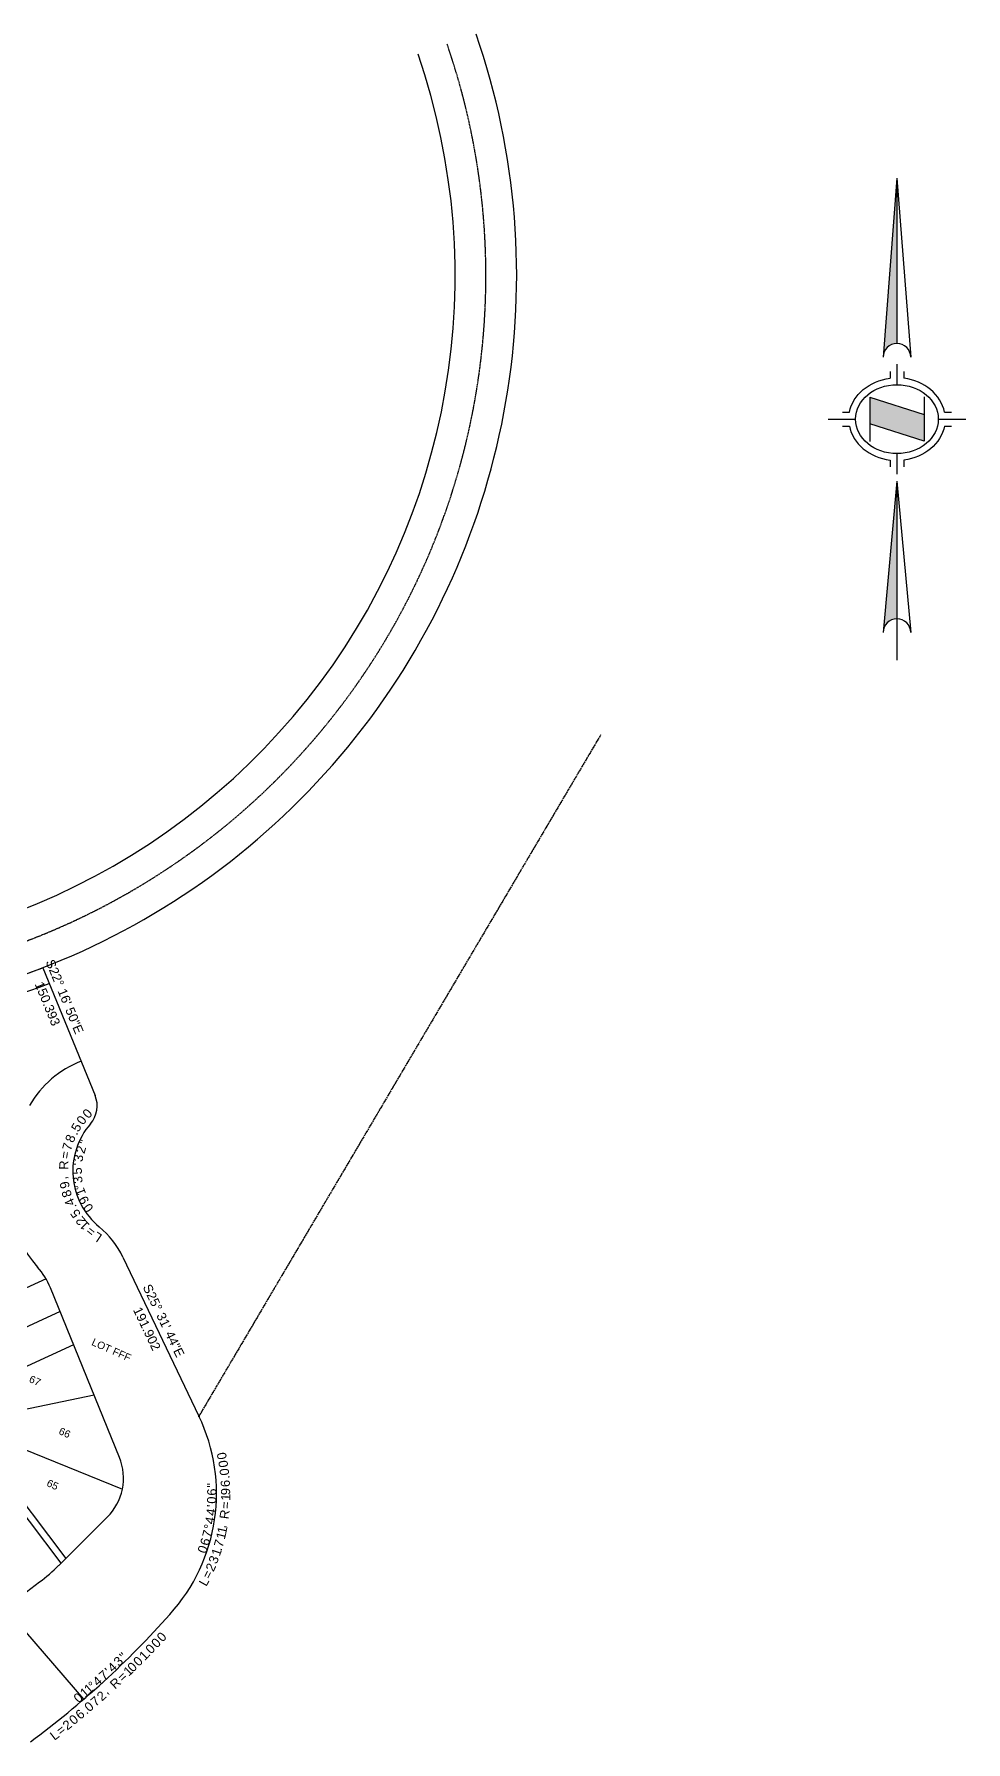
# Model space of a CAD drawing. Header units: feet. Extents: x 6119448 to 6122427, y 2195768 to 2198058.
# Drawn here: x 6121412 to 6122427, y 2196198 to 2198058 of the extents above; entities that cross this region are included whole.
import ezdxf
from ezdxf.enums import TextEntityAlignment as Align

# ---------------------------------------------------------------- set-up
doc = ezdxf.new("R2010")
doc.units = ezdxf.units.FT
doc.header["$MEASUREMENT"] = 0
doc.header["$PDMODE"] = 2
doc.linetypes.add('CENTER', pattern=[2, 1.25, -0.25, 0.25, -0.25])
doc.linetypes.add('CENTER2', pattern=[1.125, 0.75, -0.125, 0.125, -0.125])
for name, color, linetype in [('ANNOTATION', 7, 'Continuous'), ('BEARING AND DISTANCES', 40, 'Continuous'), ('BOUNDARY', 6, 'Continuous'), ('CENTERLINES', 11, 'CENTER2'), ('LOT LINES', 2, 'Continuous'), ('NORTH ARROW MISCELLANEOUS', 2, 'Continuous'), ('RIGHT OF WAY', 2, 'Continuous'), ('TRUE POINT OF BEGINNING', 7, 'Continuous')]:
    doc.layers.add(name, color=color, linetype=linetype)
doc.layers.add('GRID CALULATED TIE', color=3, linetype='CENTER', plot=False)
doc.styles.add('LOTNUM', font='arial.ttf')
doc.styles.get("Standard").update_dxf_attribs({"font": 'arial.ttf'})

# ---------------------------------------------------------------- blocks, each defined once
blk = doc.blocks.new('na')
at = {"layer": 'NORTH ARROW MISCELLANEOUS'}
h = blk.add_hatch(color=256, dxfattribs=at)
h.paths.add_polyline_path([(0, 1.75), (-0.099, 0.465, -0.369924), (0, 0.55)])
h.paths.add_polyline_path([(0.198, -0.159), (0.198, 0.034), (-0.198, 0.159), (-0.198, -0.034)])
h.paths.add_polyline_path([(0, -0.45), (-0.098, -1.532, -0.36205), (0, -1.45)])
for p, q in [((0, 1.75), (-0.1, 0.45)), ((0, 1.75), (0, 0.55)), ((0, 1.75), (0.1, 0.45)), ((0, 0.4), (0, 0.25)), ((-0.198, 0.159), (0.198, 0.034)), ((-0.5, 0), (-0.3, 0)), ((0.3, 0), (0.5, 0)), ((0.198, -0.159), (-0.198, -0.034)), ((0, -0.25), (0, -0.4)), ((0, -0.45), (-0.1, -1.55)), ((0, -0.45), (0.1, -1.55)), ((0, -0.45), (0, -1.75))]:
    blk.add_line(p, q, dxfattribs=at)
at = {"layer": 'NORTH ARROW MISCELLANEOUS', "color": 4}
for p, q in [((-0.05, 0.347), (-0.05, 0.297)), ((0.05, 0.347), (0.05, 0.297)), ((-0.198, 0.159), (-0.198, -0.162)), ((0.198, 0.162), (0.198, -0.159)), ((-0.396, 0.05), (-0.345, 0.05)), ((0.345, 0.05), (0.396, 0.05)), ((-0.396, -0.05), (-0.345, -0.05)), ((0.345, -0.05), (0.396, -0.05)), ((-0.05, -0.297), (-0.05, -0.347)), ((0.05, -0.297), (0.05, -0.347))]:
    blk.add_line(p, q, dxfattribs=at)
at = {"layer": 'NORTH ARROW MISCELLANEOUS'}
for centre in [(0, 0.45), (0, -1.55)]:
    blk.add_arc(centre, 0.1, 0, 180, dxfattribs=at)
at = {"layer": 'NORTH ARROW MISCELLANEOUS', "color": 4, "extrusion": (0, 0, -1)}
for major_axis in [(-0.35, 0), (0.35, 0)]:
    blk.add_ellipse((0, 0), major_axis=major_axis, ratio=0.857143, start_param=0.167432, end_param=1.427453, dxfattribs=at)
at = {"layer": 'NORTH ARROW MISCELLANEOUS'}
blk.add_ellipse((0, 0), major_axis=(0.3, 0), ratio=0.833333, dxfattribs=at)
at = {"layer": 'NORTH ARROW MISCELLANEOUS', "color": 4}
for major_axis in [(0.35, 0), (-0.35, 0)]:
    blk.add_ellipse((0, 0), major_axis=major_axis, ratio=0.857143, start_param=0.167432, end_param=1.427453, dxfattribs=at)
blk = doc.blocks.new('*U7')
at = {"layer": 'BEARING AND DISTANCES', "color": 40, "linetype": 'Continuous', "lineweight": -3, "char_height": 10, "attachment_point": 7}
for s, insert, rotation in [('0', (6121472.3, 2196875.5), 47.4836), ('5', (6121461.6, 2196860.9), 59.9387), ('0', (6121466.6, 2196868.5), 53.6737), ('7', (6121453.2, 2196840.7), 75.008), ('8', (6121456, 2196849.2), 68.8506), ('.', (6121459.7, 2196857.5), 62.6137), ('"', (6121470.9, 2196846), 66.7929), ('=', (6121451.3, 2196831.8), 81.2542), ('3', (6121466, 2196828.6), 81.9926), ('2', (6121467.9, 2196837.4), 74.4241), ('R', (6121450.4, 2196820.5), 89.017), (',', (6121450.8, 2196810.1), 96.1268), ('5', (6121465.5, 2196815.6), 92.8902), ('3', (6121466.5, 2196806.6), 100.4586), ("'", (6121465.6, 2196824.7), 85.2533), ('9', (6121452.3, 2196801.2), 102.3544), ('8', (6121454.7, 2196792.4), 108.5913), ('°', (6121467.9, 2196800.5), 105.7163), ('1', (6121469.9, 2196794.6), 110.8883), ('4', (6121458.2, 2196783.7), 115.0529), ('5', (6121464.6, 2196772.4), 123.9928), ('.', (6121460, 2196780.2), 117.7279), ('9', (6121473.7, 2196786.4), 118.4796), ('0', (6121478.5, 2196778.8), 126.0252), ('2', (6121470.1, 2196765.1), 130.2532), ('1', (6121474.3, 2196760.5), 134.4961), ('=', (6121481, 2196754.4), 140.7424), ('L', (6121488.1, 2196749.2), 146.7453)]:
    blk.add_mtext(s, dxfattribs=dict(at, insert=insert, rotation=rotation))
blk = doc.blocks.new('*U8')
at = {"layer": 'BEARING AND DISTANCES', "color": 40, "linetype": 'Continuous', "lineweight": -3, "char_height": 10, "attachment_point": 7}
for s, insert, rotation in [('0', (6121623.3, 2196505.9), 100.3987), ('0', (6121624.7, 2196497), 97.949), ('"', (6121611.6, 2196474.6), 91.9771), ('0', (6121625.8, 2196488), 95.4994), ('6', (6121626.6, 2196475.1), 91.9689), ('.', (6121626.1, 2196484.1), 94.4408), ('0', (6121611.4, 2196456.5), 86.679), ('6', (6121611.7, 2196465.5), 89.3161), ('9', (6121626.7, 2196466), 89.5045), ('1', (6121626.6, 2196459.8), 87.8254), ('=', (6121626.1, 2196450.7), 85.3535), ('4', (6121608.8, 2196433.9), 80.0338), ('4', (6121610.2, 2196443.2), 82.7866), ("'", (6121611.2, 2196452.6), 85.5394), ('R', (6121624.8, 2196439.5), 82.2815), ('7', (6121605.6, 2196419), 75.5732), ('°', (6121607.6, 2196427.7), 78.1963), ('1', (6121620.6, 2196417.2), 76.1097), ('1', (6121622, 2196423.2), 77.7888), (',', (6121623.2, 2196429.2), 79.4679), ('0', (6121600.2, 2196401.7), 70.275), ('6', (6121603.1, 2196410.2), 72.9122), ('1', (6121615.2, 2196398.9), 70.9354), ('7', (6121618.2, 2196408.5), 73.6731), ('.', (6121617.1, 2196404.8), 72.6145), ('2', (6121608.5, 2196382), 66.0009), ('3', (6121612, 2196390.4), 68.4784), ('L', (6121600.6, 2196366), 61.1535), ('=', (6121604.6, 2196373.8), 63.5291)]:
    blk.add_mtext(s, dxfattribs=dict(at, insert=insert, rotation=rotation))
blk = doc.blocks.new('*U9')
at = {"layer": 'BEARING AND DISTANCES', "color": 40, "linetype": 'Continuous', "lineweight": -3, "char_height": 10, "attachment_point": 7}
for s, insert, rotation in [('0', (6121546.9, 2196298.8), 46.2135), ('0', (6121553.1, 2196305.4), 46.7222), ('"', (6121512.1, 2196285.1), 44.2695), ('1', (6121533.5, 2196285.1), 45.1362), ('0', (6121540.6, 2196292.3), 45.7047), ('.', (6121537.9, 2196289.5), 45.4849), ('7', (6121489.3, 2196263.6), 42.4758), ("'", (6121495.9, 2196269.6), 42.9894), ('4', (6121498.8, 2196272.3), 43.2125), ('3', (6121505.6, 2196278.8), 43.7515), ('1', (6121516.2, 2196268.2), 43.77), ('0', (6121520.7, 2196272.5), 44.1187), ('0', (6121527.1, 2196278.8), 44.6274), ('1', (6121468.4, 2196244.9), 40.8691), ('1', (6121473, 2196249), 41.223), ('°', (6121477.7, 2196253), 41.577), ('4', (6121482.4, 2196257.2), 41.9368), ('R', (6121501.3, 2196254.2), 42.6187), ('=', (6121509.6, 2196261.9), 43.2566), ('0', (6121461.5, 2196239), 40.3528), ('0', (6121473.3, 2196229.3), 40.5051), ('7', (6121480.1, 2196235.2), 41.0138), ('2', (6121486.9, 2196241.1), 41.5198), (',', (6121493.7, 2196247.2), 42.0343), ('2', (6121449.3, 2196209.5), 38.7486), ('0', (6121456.4, 2196215.2), 39.2631), ('6', (6121463.4, 2196221), 39.7719), ('.', (6121470.3, 2196226.8), 40.2852), ('L', (6121435.3, 2196198.4), 37.7419), ('=', (6121442.2, 2196203.8), 38.2353)]:
    blk.add_mtext(s, dxfattribs=dict(at, insert=insert, rotation=rotation))

msp = doc.modelspace()

# ---------------------------------------------------------------- linework, layer by layer
at = {"layer": 'BOUNDARY'}
for p, q in [((6121421.8, 2197041.6), (6121478.8, 2196902.4)), ((6121509.1, 2196726.4), (6121591.8, 2196553.2))]:
    msp.add_line(p, q, dxfattribs=at)
for centre, radius, start, end in [((6121129.2, 2197795.3), 808.5, 264, 291.2174), ((6121451, 2196891.1), 30, 319.0811, 22.2805), ((6121533, 2196820), 78.5, 139.0811, 230.6732), ((6121422.4, 2196685), 96, 25.529, 50.6732), ((6121414.9, 2196468.8), 196, 317.794, 25.529), ((6120812.6, 2197002.8), 1001, 306.5183, 318.3136)]:
    msp.add_arc(centre, radius, start, end, dxfattribs=at)
at = {"layer": 'CENTERLINES'}
msp.add_arc((6121129.2, 2197795.3), 775, 264, 19, dxfattribs=at)
at = {"layer": 'GRID CALULATED TIE'}
msp.add_line((6122029.1, 2197295.1), (6121591.8, 2196553.2), dxfattribs=at)
at = {"layer": 'LOT LINES'}
for p, q in [((6121425.3, 2196702.8), (6121325.8, 2196657)), ((6121505.3, 2196508.2), (6121430.1, 2196692.9)), ((6121440.7, 2196667), (6121342.1, 2196621.6)), ((6121455.4, 2196630.8), (6121358.5, 2196586.2)), ((6121477.8, 2196575.8), (6121372.7, 2196554.3)), ((6121375, 2196527.6), (6121508.5, 2196473.7)), ((6121366.7, 2196504.3), (6121446.8, 2196398.1)), ((6121362.1, 2196497.9), (6121441.4, 2196392.8)), ((6121439.1, 2196390.5), (6121492, 2196443)), ((6121380.3, 2196344.3), (6121466.2, 2196244.7))]:
    msp.add_line(p, q, dxfattribs=at)
for centre, radius, start, end in [((6121129.2, 2197795.3), 827, 266.5016, 291.2412), ((6121504.4, 2196835.5), 112, 111.4146, 149.9644), ((6121532.1, 2196816.8), 154, 167.9139, 221.1956), ((6121356, 2196662.7), 80, 22.1427, 41.1956), ((6121449.7, 2196485.6), 60, 314.7616, 22.1427), ((6121298.2, 2196532.5), 200, 306.8774, 314.7618), ((6118974.1, 2199630.5), 4072.9, 304.2123, 306.8774)]:
    msp.add_arc(centre, radius, start, end, dxfattribs=at)
at = {"layer": 'RIGHT OF WAY'}
for radius in [808.5, 741.5]:
    msp.add_arc((6121129.2, 2197795.3), radius, 264, 19, dxfattribs=at)
at = {"layer": 'TRUE POINT OF BEGINNING'}
msp.add_point((6121591.8, 2196553.2), dxfattribs=at)

# ---------------------------------------------------------------- block references
at = {"layer": 'BEARING AND DISTANCES', "color": 40, "linetype": 'Continuous', "lineweight": -3, "xscale": 0.9999677, "yscale": 0.9999677, "zscale": 0.9999677}
for name in ['*U7', '*U8', '*U9']:
    msp.add_blockref(name, (196.9, 71.9), dxfattribs=at)
at = {"layer": 'NORTH ARROW MISCELLANEOUS', "xscale": 150, "yscale": 150, "zscale": 150}
msp.add_blockref('na', (6122351.7, 2197639.1), dxfattribs=at)

# ---------------------------------------------------------------- texts
at = {"layer": 'ANNOTATION', "style": 'LOTNUM'}
msp.add_text('LOT FFF', height=8, rotation=335.9545, dxfattribs=at).set_placement((6121496.5, 2196625.3), align=Align.MIDDLE)
for s, p in [('67', (6121411.7, 2196588.1)), ('66', (6121444, 2196531.4)), ('65', (6121430.9, 2196474.8))]:
    msp.add_text(s, height=8, rotation=335.9545, dxfattribs=at).set_placement(p, align=Align.CENTER)
at = {"layer": 'BEARING AND DISTANCES', "color": 40, "linetype": 'Continuous', "lineweight": -3, "char_height": 10}
for s, insert, attachment_point, rotation in [('{\\fArial|b0|i0|c0|p34;S22° 16\' 50"E}', (6121440.9, 2197008.1), 8, 292.2805), ('150.393', (6121431.6, 2197004.3), 2, 292.2805), ('{\\fArial|b0|i0|c0|p34;S25° 31\' 44"E}', (6121548.8, 2196654.9), 8, 295.529), ('191.902', (6121539.7, 2196650.5), 2, 295.529)]:
    msp.add_mtext(s, dxfattribs=dict(at, insert=insert, attachment_point=attachment_point, rotation=rotation))

doc.saveas('drawing.dxf')
